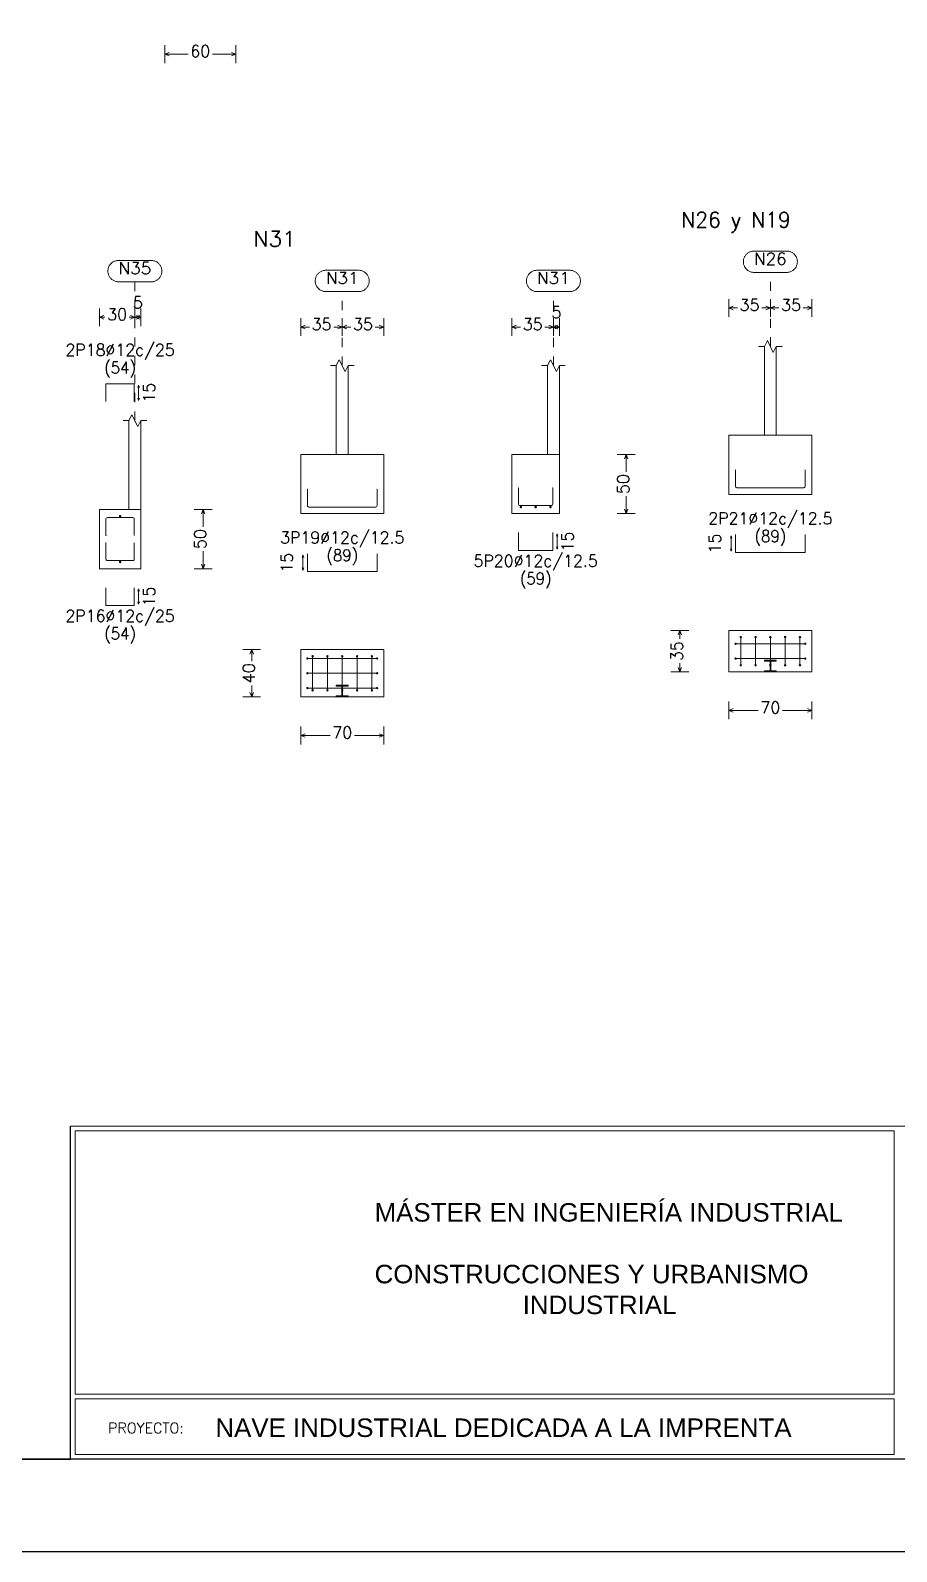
# Model space of a CAD drawing. Header units: inches. Extents: x 72863 to 72995, y 49095 to 49225.
# Drawn here: x 72975.21 to 72984.57, y 49160.38 to 49176.82 of the extents above; entities that cross this region are included whole.
import ezdxf
from ezdxf.enums import TextEntityAlignment as Align

# ---------------------------------------------------------------- set-up
doc = ezdxf.new("R2010")
doc.units = ezdxf.units.IN
doc.linetypes.add('CYPE_PUNTO', pattern=[0.075, 0, -0.075])
doc.layers.get('0').update_dxf_attribs({"lineweight": 15})
for name, color, linetype, lineweight in [('CIM_COTAS', 2, 'Continuous', 9), ('CIM_DIB_ARMADOS', 4, 'Continuous', 9), ('CIM_GEOMETRIA', 2, 'Continuous', 9), ('CIM_REFEREN', 2, 'Continuous', 9), ('CIM_TXT_ARMADOS', 3, 'Continuous', 9)]:
    doc.layers.add(name, color=color, linetype=linetype, lineweight=lineweight)
doc.layers.add('VG', color=7, linetype='Continuous')
doc.styles.add('CYPETXT', font='romans__.ttf', dxfattribs={"height": 0.2})
doc.styles.get("Standard").update_dxf_attribs({"font": 'arial.ttf'})

# ---------------------------------------------------------------- blocks, each defined once
blk = doc.blocks.new('PLANTILLA')
for p, q in [((72903.71, 49199.611), (72885.71, 49199.611)), ((72885.71, 49199.611), (72885.71, 49196.011)), ((72885.76, 49196.711), (72885.76, 49199.561)), ((72885.76, 49199.561), (72894.61, 49199.561)), ((72894.61, 49199.561), (72894.61, 49198.911)), ((72894.61, 49198.911), (72894.61, 49198.261)), ((72894.61, 49198.261), (72894.61, 49197.611)), ((72894.61, 49197.611), (72894.61, 49196.711)), ((72885.76, 49196.711), (72894.61, 49196.711)), ((72885.76, 49196.061), (72885.76, 49196.661)), ((72894.61, 49196.661), (72885.76, 49196.661)), ((72894.61, 49196.661), (72894.61, 49196.061)), ((72885.71, 49196.011), (72903.71, 49196.011)), ((72894.61, 49196.061), (72885.76, 49196.061))]:
    blk.add_line(p, q)
at = {"layer": 'VG'}
for p, q in [((72903.71, 49196.011), (72864.71, 49196.011)), ((72862.71, 49195.011), (72904.71, 49195.011))]:
    blk.add_line(p, q, dxfattribs=at)
blk.add_lwpolyline([(72903.71, 49199.561), (72903.71, 49223.711), (72864.71, 49223.711), (72864.71, 49196.011), (72885.71, 49196.011), (72885.71, 49199.611)], dxfattribs=at)
at = {"char_height": 0.2, "attachment_point": 1}
for s, width, insert in [('MÁSTER EN INGENIERÍA INDUSTRIAL\\P\\PCONSTRUCCIONES Y URBANISMO\\P^I^IINDUSTRIAL', 5.52485, (72888.996, 49198.778)), ('NAVE INDUSTRIAL DEDICADA A LA IMPRENTA', 6.85352, (72887.276, 49196.45))]:
    blk.add_mtext_dynamic_manual_height_columns(s, width=width, gutter_width=1, heights=[0], dxfattribs=dict(at, insert=insert))
at = {"insert": (72886.117, 49196.403), "char_height": 0.11204, "attachment_point": 1}
blk.add_mtext('{\\Fsimplex8|c0;PROYECTO:}', dxfattribs=at)

msp = doc.modelspace()

# ---------------------------------------------------------------- hatches: boundary and pattern name
at = {"layer": 'CIM_DIB_ARMADOS'}
h = msp.add_hatch(color=256, dxfattribs=at)
edge = h.paths.add_edge_path()
edge.add_arc((72982.8325, 49172.0694), 0.00102, 0, 360)
h = msp.add_hatch(color=256, dxfattribs=at)
edge = h.paths.add_edge_path()
edge.add_arc((72983.5852, 49172.0694), 0.00102, 0, 360)
h = msp.add_hatch(color=256, dxfattribs=at)
edge = h.paths.add_edge_path()
edge.add_arc((72978.2071, 49171.8622), 0.00102, 0, 360)
h = msp.add_hatch(color=256, dxfattribs=at)
edge = h.paths.add_edge_path()
edge.add_arc((72978.9598, 49171.8622), 0.00102, 0, 360)
h = msp.add_hatch(color=256, dxfattribs=at)
edge = h.paths.add_edge_path()
edge.add_arc((72980.4887, 49171.8776), 0.00102, 0, 360)
h = msp.add_hatch(color=256, dxfattribs=at)
edge = h.paths.add_edge_path()
edge.add_arc((72980.8574, 49171.8776), 0.00102, 0, 360)
h = msp.add_hatch(color=256, dxfattribs=at)
edge = h.paths.add_edge_path()
edge.add_arc((72976.0309, 49171.3647), 0.00102, 0, 360)
h = msp.add_hatch(color=256, dxfattribs=at)
edge = h.paths.add_edge_path()
edge.add_arc((72976.3355, 49171.3647), 0.00102, 0, 360)
h = msp.add_hatch(color=256, dxfattribs=at)
edge = h.paths.add_edge_path()
edge.add_arc((72976.0309, 49171.2827), 0.00102, 0, 360)
h = msp.add_hatch(color=256, dxfattribs=at)
edge = h.paths.add_edge_path()
edge.add_arc((72976.3355, 49171.2827), 0.00102, 0, 360)
h = msp.add_hatch(color=256, dxfattribs=at)
edge = h.paths.add_edge_path()
edge.add_arc((72982.8325, 49170.1923), 0.00102, 0, 360)
h = msp.add_hatch(color=256, dxfattribs=at)
edge = h.paths.add_edge_path()
edge.add_arc((72982.8888, 49170.2646), 0.00102, 0, 360)
h = msp.add_hatch(color=256, dxfattribs=at)
edge = h.paths.add_edge_path()
edge.add_arc((72983.0488, 49170.2646), 0.00102, 0, 360)
h = msp.add_hatch(color=256, dxfattribs=at)
edge = h.paths.add_edge_path()
edge.add_arc((72983.2088, 49170.2646), 0.00102, 0, 360)
h = msp.add_hatch(color=256, dxfattribs=at)
edge = h.paths.add_edge_path()
edge.add_arc((72983.3688, 49170.2646), 0.00102, 0, 360)
h = msp.add_hatch(color=256, dxfattribs=at)
edge = h.paths.add_edge_path()
edge.add_arc((72983.5288, 49170.2646), 0.00102, 0, 360)
h = msp.add_hatch(color=256, dxfattribs=at)
edge = h.paths.add_edge_path()
edge.add_arc((72983.5852, 49170.1923), 0.00102, 0, 360)
h = msp.add_hatch(color=256, dxfattribs=at)
edge = h.paths.add_edge_path()
edge.add_arc((72978.2071, 49170.0331), 0.00102, 0, 360)
h = msp.add_hatch(color=256, dxfattribs=at)
edge = h.paths.add_edge_path()
edge.add_arc((72978.2635, 49170.0574), 0.00102, 0, 360)
h = msp.add_hatch(color=256, dxfattribs=at)
edge = h.paths.add_edge_path()
edge.add_arc((72978.4235, 49170.0574), 0.00102, 0, 360)
h = msp.add_hatch(color=256, dxfattribs=at)
edge = h.paths.add_edge_path()
edge.add_arc((72978.5835, 49170.0574), 0.00102, 0, 360)
h = msp.add_hatch(color=256, dxfattribs=at)
edge = h.paths.add_edge_path()
edge.add_arc((72978.7435, 49170.0574), 0.00102, 0, 360)
h = msp.add_hatch(color=256, dxfattribs=at)
edge = h.paths.add_edge_path()
edge.add_arc((72978.9035, 49170.0574), 0.00102, 0, 360)
h = msp.add_hatch(color=256, dxfattribs=at)
edge = h.paths.add_edge_path()
edge.add_arc((72978.9598, 49170.0331), 0.00102, 0, 360)
h = msp.add_hatch(color=256, dxfattribs=at)
edge = h.paths.add_edge_path()
edge.add_arc((72982.8325, 49170.0323), 0.00102, 0, 360)
h = msp.add_hatch(color=256, dxfattribs=at)
edge = h.paths.add_edge_path()
edge.add_arc((72983.5852, 49170.0323), 0.00102, 0, 360)
h = msp.add_hatch(color=256, dxfattribs=at)
edge = h.paths.add_edge_path()
edge.add_arc((72978.2071, 49169.8731), 0.00102, 0, 360)
h = msp.add_hatch(color=256, dxfattribs=at)
edge = h.paths.add_edge_path()
edge.add_arc((72978.9598, 49169.8731), 0.00102, 0, 360)
h = msp.add_hatch(color=256, dxfattribs=at)
edge = h.paths.add_edge_path()
edge.add_arc((72982.8888, 49169.96), 0.00102, 0, 360)
h = msp.add_hatch(color=256, dxfattribs=at)
edge = h.paths.add_edge_path()
edge.add_arc((72983.0488, 49169.96), 0.00102, 0, 360)
h = msp.add_hatch(color=256, dxfattribs=at)
edge = h.paths.add_edge_path()
edge.add_arc((72983.2088, 49169.96), 0.00102, 0, 360)
h = msp.add_hatch(color=256, dxfattribs=at)
edge = h.paths.add_edge_path()
edge.add_arc((72983.3688, 49169.96), 0.00102, 0, 360)
h = msp.add_hatch(color=256, dxfattribs=at)
edge = h.paths.add_edge_path()
edge.add_arc((72983.5288, 49169.96), 0.00102, 0, 360)
h = msp.add_hatch(color=256, dxfattribs=at)
edge = h.paths.add_edge_path()
edge.add_arc((72978.2071, 49169.7131), 0.00102, 0, 360)
h = msp.add_hatch(color=256, dxfattribs=at)
edge = h.paths.add_edge_path()
edge.add_arc((72978.9598, 49169.7131), 0.00102, 0, 360)
h = msp.add_hatch(color=256, dxfattribs=at)
edge = h.paths.add_edge_path()
edge.add_arc((72978.2635, 49169.6888), 0.00102, 0, 360)
h = msp.add_hatch(color=256, dxfattribs=at)
edge = h.paths.add_edge_path()
edge.add_arc((72978.4235, 49169.6888), 0.00102, 0, 360)
h = msp.add_hatch(color=256, dxfattribs=at)
edge = h.paths.add_edge_path()
edge.add_arc((72978.5835, 49169.6888), 0.00102, 0, 360)
h = msp.add_hatch(color=256, dxfattribs=at)
edge = h.paths.add_edge_path()
edge.add_arc((72978.7435, 49169.6888), 0.00102, 0, 360)
h = msp.add_hatch(color=256, dxfattribs=at)
edge = h.paths.add_edge_path()
edge.add_arc((72978.9035, 49169.6888), 0.00102, 0, 360)

# ---------------------------------------------------------------- linework, layer by layer
at = {"layer": 'CIM_COTAS'}
for p, q in [((72976.6658, 49176.4698), (72976.6658, 49176.6618)), ((72977.4338, 49176.4698), (72977.4338, 49176.6618)), ((72976.6658, 49176.5658), (72976.7138, 49176.585)), ((72976.6658, 49176.5658), (72976.7138, 49176.5466)), ((72976.6658, 49176.5658), (72976.9182, 49176.5658)), ((72977.1813, 49176.5658), (72977.4338, 49176.5658)), ((72977.4338, 49176.5658), (72977.3858, 49176.585)), ((72977.4338, 49176.5658), (72977.3858, 49176.5466)), ((72975.9592, 49173.6251), (72975.9592, 49173.8171)), ((72976.3432, 49173.6251), (72976.3432, 49173.8171)), ((72976.3432, 49173.6251), (72976.3432, 49173.8171)), ((72976.4072, 49173.6251), (72976.4072, 49173.8171)), ((72982.7608, 49173.7264), (72982.7608, 49173.9184)), ((72982.7608, 49173.8224), (72982.8088, 49173.8416)), ((72982.7608, 49173.8224), (72982.8088, 49173.8032)), ((72982.7608, 49173.8224), (72982.8533, 49173.8224)), ((72983.1164, 49173.8224), (72983.2088, 49173.8224)), ((72983.2088, 49173.8224), (72983.1608, 49173.8416)), ((72983.2088, 49173.8224), (72983.1608, 49173.8032)), ((72983.2088, 49173.7264), (72983.2088, 49173.9184)), ((72983.2088, 49173.7264), (72983.2088, 49173.9184)), ((72983.2088, 49173.8224), (72983.2568, 49173.8416)), ((72983.2088, 49173.8224), (72983.2568, 49173.8032)), ((72983.2088, 49173.8224), (72983.3013, 49173.8224)), ((72983.5644, 49173.8224), (72983.6568, 49173.8224)), ((72983.6568, 49173.8224), (72983.6088, 49173.8416)), ((72983.6568, 49173.8224), (72983.6088, 49173.8032)), ((72983.6568, 49173.7264), (72983.6568, 49173.9184)), ((72975.9592, 49173.7211), (72976.0072, 49173.7403)), ((72975.9592, 49173.7211), (72976.0072, 49173.7019)), ((72975.9592, 49173.7211), (72976.0197, 49173.7211)), ((72976.2827, 49173.7211), (72976.3432, 49173.7211)), ((72976.3432, 49173.7211), (72976.2952, 49173.7403)), ((72976.3432, 49173.7211), (72976.2952, 49173.7019)), ((72976.3432, 49173.7211), (72976.3912, 49173.7403)), ((72976.3432, 49173.7211), (72976.3912, 49173.7019)), ((72976.3432, 49173.7211), (72976.4072, 49173.7211)), ((72976.4072, 49173.7211), (72976.3592, 49173.7403)), ((72976.4072, 49173.7211), (72976.3592, 49173.7019)), ((72978.1355, 49173.5192), (72978.1355, 49173.7112)), ((72978.5835, 49173.5192), (72978.5835, 49173.7112)), ((72978.5835, 49173.5192), (72978.5835, 49173.7112)), ((72979.0315, 49173.5192), (72979.0315, 49173.7112)), ((72980.4171, 49173.5192), (72980.4171, 49173.7112)), ((72980.8651, 49173.5192), (72980.8651, 49173.7112)), ((72980.8651, 49173.5192), (72980.8651, 49173.7112)), ((72980.9291, 49173.5192), (72980.9291, 49173.7112)), ((72978.1355, 49173.6152), (72978.1835, 49173.6344)), ((72978.1355, 49173.6152), (72978.1835, 49173.596)), ((72978.1355, 49173.6152), (72978.2279, 49173.6152)), ((72978.491, 49173.6152), (72978.5835, 49173.6152)), ((72978.5835, 49173.6152), (72978.5355, 49173.6344)), ((72978.5835, 49173.6152), (72978.5355, 49173.596)), ((72978.5835, 49173.6152), (72978.6315, 49173.6344)), ((72978.5835, 49173.6152), (72978.6315, 49173.596)), ((72978.5835, 49173.6152), (72978.6759, 49173.6152)), ((72978.939, 49173.6152), (72979.0315, 49173.6152)), ((72979.0315, 49173.6152), (72978.9835, 49173.6344)), ((72979.0315, 49173.6152), (72978.9835, 49173.596)), ((72980.4171, 49173.6152), (72980.4651, 49173.6344)), ((72980.4171, 49173.6152), (72980.4651, 49173.596)), ((72980.4171, 49173.6152), (72980.5095, 49173.6152)), ((72980.7726, 49173.6152), (72980.8651, 49173.6152)), ((72980.8651, 49173.6152), (72980.8171, 49173.6344)), ((72980.8651, 49173.6152), (72980.8171, 49173.596)), ((72980.8651, 49173.6152), (72980.9131, 49173.6344)), ((72980.8651, 49173.6152), (72980.9131, 49173.596)), ((72980.8651, 49173.6152), (72980.9291, 49173.6152)), ((72980.9291, 49173.6152), (72980.8811, 49173.6344)), ((72980.9291, 49173.6152), (72980.8811, 49173.596)), ((72981.5553, 49172.2385), (72981.7473, 49172.2385)), ((72981.6513, 49172.2385), (72981.6321, 49172.1905)), ((72981.6513, 49172.2385), (72981.6705, 49172.1905)), ((72981.6513, 49172.05), (72981.6513, 49172.2385)), ((72981.6513, 49171.5985), (72981.6513, 49171.787)), ((72976.9848, 49171.6437), (72977.1768, 49171.6437)), ((72977.0808, 49171.6437), (72977.0616, 49171.5957)), ((72977.0808, 49171.6437), (72977.1, 49171.5957)), ((72977.0808, 49171.4552), (72977.0808, 49171.6437)), ((72981.5553, 49171.5985), (72981.7473, 49171.5985)), ((72981.6513, 49171.5985), (72981.6321, 49171.6465)), ((72981.6513, 49171.5985), (72981.6705, 49171.6465)), ((72977.0808, 49171.0037), (72977.0808, 49171.1922)), ((72977.0808, 49171.0037), (72977.0616, 49171.0517)), ((72977.0808, 49171.0037), (72977.1, 49171.0517)), ((72976.9848, 49171.0037), (72977.1768, 49171.0037)), ((72982.1346, 49170.3363), (72982.3266, 49170.3363)), ((72982.2306, 49170.3363), (72982.2114, 49170.2883)), ((72982.2306, 49170.3363), (72982.2498, 49170.2883)), ((72982.2306, 49170.2438), (72982.2306, 49170.3363)), ((72977.5092, 49170.1291), (72977.7012, 49170.1291)), ((72977.6052, 49170.1291), (72977.586, 49170.0811)), ((72977.6052, 49170.1291), (72977.6244, 49170.0811)), ((72977.6052, 49170.0046), (72977.6052, 49170.1291)), ((72982.1346, 49169.8883), (72982.3266, 49169.8883)), ((72982.2306, 49169.8883), (72982.2114, 49169.9363)), ((72982.2306, 49169.8883), (72982.2306, 49169.9808)), ((72982.2306, 49169.8883), (72982.2498, 49169.9363)), ((72977.6052, 49169.6171), (72977.6052, 49169.7416)), ((72977.5092, 49169.6171), (72977.7012, 49169.6171)), ((72977.6052, 49169.6171), (72977.586, 49169.6651)), ((72977.6052, 49169.6171), (72977.6244, 49169.6651)), ((72982.7608, 49169.3757), (72982.7608, 49169.5677)), ((72983.6568, 49169.3757), (72983.6568, 49169.5677)), ((72982.7608, 49169.4717), (72982.8088, 49169.4909)), ((72982.7608, 49169.4717), (72982.8088, 49169.4525)), ((72982.7608, 49169.4717), (72983.0773, 49169.4717)), ((72983.3404, 49169.4717), (72983.6568, 49169.4717)), ((72983.6568, 49169.4717), (72983.6088, 49169.4909)), ((72983.6568, 49169.4717), (72983.6088, 49169.4525)), ((72978.1355, 49169.1044), (72978.1355, 49169.2964)), ((72978.1355, 49169.2004), (72978.1835, 49169.2196)), ((72979.0315, 49169.2004), (72978.9835, 49169.2196)), ((72979.0315, 49169.1044), (72979.0315, 49169.2964)), ((72978.1355, 49169.2004), (72978.1835, 49169.1812)), ((72978.1355, 49169.2004), (72978.4519, 49169.2004)), ((72978.715, 49169.2004), (72979.0315, 49169.2004)), ((72979.0315, 49169.2004), (72978.9835, 49169.1812))]:
    msp.add_line(p, q, dxfattribs=at)
at = {"layer": 'CIM_COTAS', "linetype": 'CYPE_PUNTO'}
for p, q in [((72983.2088, 49173.4058), (72983.2088, 49174.2064)), ((72976.3432, 49172.6037), (72976.3432, 49174.1051)), ((72978.5835, 49173.1985), (72978.5835, 49173.9992)), ((72980.8651, 49173.1985), (72980.8651, 49173.9992))]:
    msp.add_line(p, q, dxfattribs=at)
at = {"layer": 'CIM_COTAS'}
for points in [[(72976.5199, 49174.3355), (72976.5276, 49174.3353), (72976.5352, 49174.3345), (72976.5428, 49174.3332), (72976.5503, 49174.3314), (72976.5576, 49174.3292), (72976.5648, 49174.3264), (72976.5718, 49174.3232), (72976.5786, 49174.3195), (72976.5851, 49174.3153), (72976.5913, 49174.3108), (72976.5971, 49174.3058), (72976.6027, 49174.3004), (72976.6078, 49174.2947), (72976.6126, 49174.2887), (72976.617, 49174.2823), (72976.6209, 49174.2757), (72976.6244, 49174.2688), (72976.6274, 49174.2617), (72976.6299, 49174.2545), (72976.6319, 49174.247), (72976.6335, 49174.2395), (72976.6345, 49174.2319), (72976.635, 49174.2242), (72976.635, 49174.2165), (72976.6345, 49174.2088), (72976.6335, 49174.2012), (72976.6319, 49174.1936), (72976.6299, 49174.1862), (72976.6274, 49174.1789), (72976.6244, 49174.1719), (72976.6209, 49174.165), (72976.617, 49174.1584), (72976.6126, 49174.152), (72976.6078, 49174.146), (72976.6027, 49174.1403), (72976.5971, 49174.1349), (72976.5913, 49174.1299), (72976.5851, 49174.1254), (72976.5786, 49174.1212), (72976.5718, 49174.1175), (72976.5648, 49174.1143), (72976.5576, 49174.1115), (72976.5503, 49174.1092), (72976.5428, 49174.1075), (72976.5352, 49174.1062), (72976.5276, 49174.1054), (72976.5199, 49174.1051), (72976.1666, 49174.1051), (72976.1589, 49174.1054), (72976.1512, 49174.1062), (72976.1436, 49174.1075), (72976.1361, 49174.1092), (72976.1288, 49174.1115), (72976.1216, 49174.1143), (72976.1146, 49174.1175), (72976.1079, 49174.1212), (72976.1014, 49174.1254), (72976.0952, 49174.1299), (72976.0893, 49174.1349), (72976.0838, 49174.1403), (72976.0786, 49174.146), (72976.0738, 49174.152), (72976.0695, 49174.1584), (72976.0656, 49174.165), (72976.0621, 49174.1719), (72976.0591, 49174.1789), (72976.0565, 49174.1862), (72976.0545, 49174.1936), (72976.053, 49174.2012), (72976.052, 49174.2088), (72976.0514, 49174.2165), (72976.0514, 49174.2242), (72976.052, 49174.2319), (72976.053, 49174.2395), (72976.0545, 49174.247), (72976.0565, 49174.2545), (72976.0591, 49174.2617), (72976.0621, 49174.2688), (72976.0656, 49174.2757), (72976.0695, 49174.2823), (72976.0738, 49174.2887), (72976.0786, 49174.2947), (72976.0838, 49174.3004), (72976.0893, 49174.3058), (72976.0952, 49174.3108), (72976.1014, 49174.3153), (72976.1079, 49174.3195), (72976.1146, 49174.3232), (72976.1216, 49174.3264), (72976.1288, 49174.3292), (72976.1361, 49174.3314), (72976.1436, 49174.3332), (72976.1512, 49174.3345), (72976.1589, 49174.3353), (72976.1666, 49174.3355), (72976.5199, 49174.3355)], [(72983.3855, 49174.4368), (72983.3932, 49174.4365), (72983.4008, 49174.4358), (72983.4084, 49174.4345), (72983.4159, 49174.4327), (72983.4233, 49174.4304), (72983.4305, 49174.4276), (72983.4374, 49174.4244), (72983.4442, 49174.4207), (72983.4507, 49174.4166), (72983.4569, 49174.412), (72983.4628, 49174.407), (72983.4683, 49174.4017), (72983.4735, 49174.396), (72983.4782, 49174.3899), (72983.4826, 49174.3836), (72983.4865, 49174.377), (72983.49, 49174.3701), (72983.493, 49174.363), (72983.4955, 49174.3557), (72983.4975, 49174.3483), (72983.4991, 49174.3408), (72983.5001, 49174.3331), (72983.5006, 49174.3254), (72983.5006, 49174.3177), (72983.5001, 49174.3101), (72983.4991, 49174.3024), (72983.4975, 49174.2949), (72983.4955, 49174.2875), (72983.493, 49174.2802), (72983.49, 49174.2731), (72983.4865, 49174.2662), (72983.4826, 49174.2596), (72983.4782, 49174.2533), (72983.4735, 49174.2472), (72983.4683, 49174.2415), (72983.4628, 49174.2362), (72983.4569, 49174.2312), (72983.4507, 49174.2266), (72983.4442, 49174.2225), (72983.4374, 49174.2188), (72983.4305, 49174.2155), (72983.4233, 49174.2128), (72983.4159, 49174.2105), (72983.4084, 49174.2087), (72983.4008, 49174.2074), (72983.3932, 49174.2066), (72983.3855, 49174.2064), (72983.0322, 49174.2064), (72983.0245, 49174.2066), (72983.0168, 49174.2074), (72983.0093, 49174.2087), (72983.0018, 49174.2105), (72982.9944, 49174.2128), (72982.9872, 49174.2155), (72982.9802, 49174.2188), (72982.9735, 49174.2225), (72982.967, 49174.2266), (72982.9608, 49174.2312), (72982.9549, 49174.2362), (72982.9494, 49174.2415), (72982.9442, 49174.2472), (72982.9395, 49174.2533), (72982.9351, 49174.2596), (72982.9312, 49174.2662), (72982.9277, 49174.2731), (72982.9247, 49174.2802), (72982.9222, 49174.2875), (72982.9201, 49174.2949), (72982.9186, 49174.3024), (72982.9176, 49174.3101), (72982.9171, 49174.3177), (72982.9171, 49174.3254), (72982.9176, 49174.3331), (72982.9186, 49174.3408), (72982.9201, 49174.3483), (72982.9222, 49174.3557), (72982.9247, 49174.363), (72982.9277, 49174.3701), (72982.9312, 49174.377), (72982.9351, 49174.3836), (72982.9395, 49174.3899), (72982.9442, 49174.396), (72982.9494, 49174.4017), (72982.9549, 49174.407), (72982.9608, 49174.412), (72982.967, 49174.4166), (72982.9735, 49174.4207), (72982.9802, 49174.4244), (72982.9872, 49174.4276), (72982.9944, 49174.4304), (72983.0018, 49174.4327), (72983.0093, 49174.4345), (72983.0168, 49174.4358), (72983.0245, 49174.4365), (72983.0322, 49174.4368), (72983.3855, 49174.4368)], [(72978.7601, 49174.2296), (72978.7678, 49174.2293), (72978.7755, 49174.2285), (72978.783, 49174.2273), (72978.7905, 49174.2255), (72978.7979, 49174.2232), (72978.8051, 49174.2204), (72978.8121, 49174.2172), (72978.8188, 49174.2135), (72978.8253, 49174.2093), (72978.8315, 49174.2048), (72978.8374, 49174.1998), (72978.8429, 49174.1944), (72978.8481, 49174.1887), (72978.8528, 49174.1827), (72978.8572, 49174.1763), (72978.8611, 49174.1697), (72978.8646, 49174.1629), (72978.8676, 49174.1558), (72978.8701, 49174.1485), (72978.8722, 49174.1411), (72978.8737, 49174.1335), (72978.8747, 49174.1259), (72978.8752, 49174.1182), (72978.8752, 49174.1105), (72978.8747, 49174.1028), (72978.8737, 49174.0952), (72978.8722, 49174.0877), (72978.8701, 49174.0802), (72978.8676, 49174.073), (72978.8646, 49174.0659), (72978.8611, 49174.059), (72978.8572, 49174.0524), (72978.8528, 49174.046), (72978.8481, 49174.04), (72978.8429, 49174.0343), (72978.8374, 49174.0289), (72978.8315, 49174.0239), (72978.8253, 49174.0194), (72978.8188, 49174.0152), (72978.8121, 49174.0115), (72978.8051, 49174.0083), (72978.7979, 49174.0055), (72978.7905, 49174.0033), (72978.783, 49174.0015), (72978.7755, 49174.0002), (72978.7678, 49173.9994), (72978.7601, 49173.9992), (72978.4068, 49173.9992), (72978.3991, 49173.9994), (72978.3915, 49174.0002), (72978.3839, 49174.0015), (72978.3764, 49174.0033), (72978.369, 49174.0055), (72978.3618, 49174.0083), (72978.3549, 49174.0115), (72978.3481, 49174.0152), (72978.3416, 49174.0194), (72978.3354, 49174.0239), (72978.3295, 49174.0289), (72978.324, 49174.0343), (72978.3188, 49174.04), (72978.3141, 49174.046), (72978.3097, 49174.0524), (72978.3058, 49174.059), (72978.3023, 49174.0659), (72978.2993, 49174.073), (72978.2968, 49174.0802), (72978.2948, 49174.0877), (72978.2932, 49174.0952), (72978.2922, 49174.1028), (72978.2917, 49174.1105), (72978.2917, 49174.1182), (72978.2922, 49174.1259), (72978.2932, 49174.1335), (72978.2948, 49174.1411), (72978.2968, 49174.1485), (72978.2993, 49174.1558), (72978.3023, 49174.1629), (72978.3058, 49174.1697), (72978.3097, 49174.1763), (72978.3141, 49174.1827), (72978.3188, 49174.1887), (72978.324, 49174.1944), (72978.3295, 49174.1998), (72978.3354, 49174.2048), (72978.3416, 49174.2093), (72978.3481, 49174.2135), (72978.3549, 49174.2172), (72978.3618, 49174.2204), (72978.369, 49174.2232), (72978.3764, 49174.2255), (72978.3839, 49174.2273), (72978.3915, 49174.2285), (72978.3991, 49174.2293), (72978.4068, 49174.2296), (72978.7601, 49174.2296)], [(72981.0417, 49174.2296), (72981.0494, 49174.2293), (72981.0571, 49174.2285), (72981.0646, 49174.2273), (72981.0721, 49174.2255), (72981.0795, 49174.2232), (72981.0867, 49174.2204), (72981.0937, 49174.2172), (72981.1004, 49174.2135), (72981.1069, 49174.2093), (72981.1131, 49174.2048), (72981.119, 49174.1998), (72981.1245, 49174.1944), (72981.1297, 49174.1887), (72981.1344, 49174.1827), (72981.1388, 49174.1763), (72981.1427, 49174.1697), (72981.1462, 49174.1629), (72981.1492, 49174.1558), (72981.1517, 49174.1485), (72981.1538, 49174.1411), (72981.1553, 49174.1335), (72981.1563, 49174.1259), (72981.1568, 49174.1182), (72981.1568, 49174.1105), (72981.1563, 49174.1028), (72981.1553, 49174.0952), (72981.1538, 49174.0877), (72981.1517, 49174.0802), (72981.1492, 49174.073), (72981.1462, 49174.0659), (72981.1427, 49174.059), (72981.1388, 49174.0524), (72981.1344, 49174.046), (72981.1297, 49174.04), (72981.1245, 49174.0343), (72981.119, 49174.0289), (72981.1131, 49174.0239), (72981.1069, 49174.0194), (72981.1004, 49174.0152), (72981.0937, 49174.0115), (72981.0867, 49174.0083), (72981.0795, 49174.0055), (72981.0721, 49174.0033), (72981.0646, 49174.0015), (72981.0571, 49174.0002), (72981.0494, 49173.9994), (72981.0417, 49173.9992), (72980.6884, 49173.9992), (72980.6807, 49173.9994), (72980.6731, 49174.0002), (72980.6655, 49174.0015), (72980.658, 49174.0033), (72980.6506, 49174.0055), (72980.6434, 49174.0083), (72980.6365, 49174.0115), (72980.6297, 49174.0152), (72980.6232, 49174.0194), (72980.617, 49174.0239), (72980.6111, 49174.0289), (72980.6056, 49174.0343), (72980.6004, 49174.04), (72980.5957, 49174.046), (72980.5913, 49174.0524), (72980.5874, 49174.059), (72980.5839, 49174.0659), (72980.5809, 49174.073), (72980.5784, 49174.0802), (72980.5764, 49174.0877), (72980.5748, 49174.0952), (72980.5738, 49174.1028), (72980.5733, 49174.1105), (72980.5733, 49174.1182), (72980.5738, 49174.1259), (72980.5748, 49174.1335), (72980.5764, 49174.1411), (72980.5784, 49174.1485), (72980.5809, 49174.1558), (72980.5839, 49174.1629), (72980.5874, 49174.1697), (72980.5913, 49174.1763), (72980.5957, 49174.1827), (72980.6004, 49174.1887), (72980.6056, 49174.1944), (72980.6111, 49174.1998), (72980.617, 49174.2048), (72980.6232, 49174.2093), (72980.6297, 49174.2135), (72980.6365, 49174.2172), (72980.6434, 49174.2204), (72980.6506, 49174.2232), (72980.658, 49174.2255), (72980.6655, 49174.2273), (72980.6731, 49174.2285), (72980.6807, 49174.2293), (72980.6884, 49174.2296), (72981.0417, 49174.2296)]]:
    msp.add_lwpolyline(points, close=True, dxfattribs=at)
at = {"layer": 'CIM_DIB_ARMADOS'}
for p, q in [((72980.5131, 49171.6587), (72980.5131, 49171.6817)), ((72980.6731, 49171.6587), (72980.6731, 49171.6817)), ((72980.8331, 49171.6587), (72980.8331, 49171.6817)), ((72976.1717, 49171.572), (72976.1947, 49171.572)), ((72976.1832, 49171.5605), (72976.1832, 49171.5835)), ((72980.5015, 49171.6702), (72980.5246, 49171.6702)), ((72980.6615, 49171.6702), (72980.6846, 49171.6702)), ((72980.8215, 49171.6702), (72980.8446, 49171.6702)), ((72976.1717, 49171.0754), (72976.1947, 49171.0754)), ((72976.1832, 49171.0639), (72976.1832, 49171.0869))]:
    msp.add_line(p, q, dxfattribs=at)
for points in [[(72976.3355, 49172.8091), (72976.3355, 49173.0011), (72976.0309, 49173.0011), (72976.0309, 49172.8091)], [(72982.8325, 49172.0694), (72982.8325, 49171.8928), (72982.8346, 49171.8851), (72982.8402, 49171.8795), (72982.8479, 49171.8774), (72983.5698, 49171.8774), (72983.5775, 49171.8795), (72983.5831, 49171.8851), (72983.5852, 49171.8928), (72983.5852, 49172.0694)], [(72978.2071, 49171.8622), (72978.2071, 49171.6856), (72978.2092, 49171.6779), (72978.2148, 49171.6723), (72978.2225, 49171.6702), (72978.9444, 49171.6702), (72978.9521, 49171.6723), (72978.9577, 49171.6779), (72978.9598, 49171.6856), (72978.9598, 49171.8622)], [(72980.8574, 49171.8776), (72980.8574, 49171.7009), (72980.8553, 49171.6932), (72980.8497, 49171.6876), (72980.842, 49171.6856), (72980.5041, 49171.6856), (72980.4964, 49171.6876), (72980.4908, 49171.6932), (72980.4887, 49171.7009), (72980.4887, 49171.8776)], [(72976.3355, 49171.3647), (72976.3355, 49171.5413), (72976.3335, 49171.549), (72976.3279, 49171.5546), (72976.3202, 49171.5567), (72976.0463, 49171.5567), (72976.0386, 49171.5546), (72976.033, 49171.549), (72976.0309, 49171.5413), (72976.0309, 49171.3647)], [(72980.8574, 49171.3931), (72980.8574, 49171.2011), (72980.4887, 49171.2011), (72980.4887, 49171.3931)], [(72982.8325, 49171.3718), (72982.8325, 49171.1798), (72983.5852, 49171.1798), (72983.5852, 49171.3718)], [(72976.3355, 49171.2827), (72976.3355, 49171.1061), (72976.3335, 49171.0984), (72976.3279, 49171.0928), (72976.3202, 49171.0907), (72976.0463, 49171.0907), (72976.0386, 49171.0928), (72976.033, 49171.0984), (72976.0309, 49171.1061), (72976.0309, 49171.2827)], [(72978.2071, 49171.1646), (72978.2071, 49170.9726), (72978.9598, 49170.9726), (72978.9598, 49171.1646)], [(72976.3355, 49170.7983), (72976.3355, 49170.6063), (72976.0309, 49170.6063), (72976.0309, 49170.7983)], [(72982.8888, 49169.96), (72982.8888, 49169.962), (72982.8888, 49169.9677), (72982.8888, 49169.9754), (72982.8888, 49170.2493), (72982.8888, 49170.257), (72982.8888, 49170.2626), (72982.8888, 49170.2646)], [(72983.0488, 49169.96), (72983.0488, 49169.962), (72983.0488, 49169.9677), (72983.0488, 49169.9754), (72983.0488, 49170.2493), (72983.0488, 49170.257), (72983.0488, 49170.2626), (72983.0488, 49170.2646)], [(72983.2088, 49169.96), (72983.2088, 49169.962), (72983.2088, 49169.9677), (72983.2088, 49169.9754), (72983.2088, 49170.2493), (72983.2088, 49170.257), (72983.2088, 49170.2626), (72983.2088, 49170.2646)], [(72983.3688, 49169.96), (72983.3688, 49169.962), (72983.3688, 49169.9677), (72983.3688, 49169.9754), (72983.3688, 49170.2493), (72983.3688, 49170.257), (72983.3688, 49170.2626), (72983.3688, 49170.2646)], [(72983.5288, 49169.96), (72983.5288, 49169.962), (72983.5288, 49169.9677), (72983.5288, 49169.9754), (72983.5288, 49170.2493), (72983.5288, 49170.257), (72983.5288, 49170.2626), (72983.5288, 49170.2646)], [(72978.2071, 49170.0331), (72978.2092, 49170.0331), (72978.2148, 49170.0331), (72978.2225, 49170.0331), (72978.9444, 49170.0331), (72978.9521, 49170.0331), (72978.9577, 49170.0331), (72978.9598, 49170.0331)], [(72978.2635, 49169.6888), (72978.2635, 49169.6908), (72978.2635, 49169.6964), (72978.2635, 49169.7041), (72978.2635, 49170.042), (72978.2635, 49170.0497), (72978.2635, 49170.0553), (72978.2635, 49170.0574)], [(72978.4235, 49169.6888), (72978.4235, 49169.6908), (72978.4235, 49169.6964), (72978.4235, 49169.7041), (72978.4235, 49170.042), (72978.4235, 49170.0497), (72978.4235, 49170.0553), (72978.4235, 49170.0574)], [(72978.5835, 49169.6888), (72978.5835, 49169.6908), (72978.5835, 49169.6964), (72978.5835, 49169.7041), (72978.5835, 49170.042), (72978.5835, 49170.0497), (72978.5835, 49170.0553), (72978.5835, 49170.0574)], [(72978.7435, 49169.6888), (72978.7435, 49169.6908), (72978.7435, 49169.6964), (72978.7435, 49169.7041), (72978.7435, 49170.042), (72978.7435, 49170.0497), (72978.7435, 49170.0553), (72978.7435, 49170.0574)], [(72978.9035, 49169.6888), (72978.9035, 49169.6908), (72978.9035, 49169.6964), (72978.9035, 49169.7041), (72978.9035, 49170.042), (72978.9035, 49170.0497), (72978.9035, 49170.0553), (72978.9035, 49170.0574)], [(72982.8325, 49170.1923), (72982.8346, 49170.1923), (72982.8402, 49170.1923), (72982.8479, 49170.1923), (72983.5698, 49170.1923), (72983.5775, 49170.1923), (72983.5831, 49170.1923), (72983.5852, 49170.1923)], [(72982.8325, 49170.0323), (72982.8346, 49170.0323), (72982.8402, 49170.0323), (72982.8479, 49170.0323), (72983.5698, 49170.0323), (72983.5775, 49170.0323), (72983.5831, 49170.0323), (72983.5852, 49170.0323)], [(72978.2071, 49169.8731), (72978.2092, 49169.8731), (72978.2148, 49169.8731), (72978.2225, 49169.8731), (72978.9444, 49169.8731), (72978.9521, 49169.8731), (72978.9577, 49169.8731), (72978.9598, 49169.8731)], [(72978.2071, 49169.7131), (72978.2092, 49169.7131), (72978.2148, 49169.7131), (72978.2225, 49169.7131), (72978.9444, 49169.7131), (72978.9521, 49169.7131), (72978.9577, 49169.7131), (72978.9598, 49169.7131)]]:
    msp.add_lwpolyline(points, dxfattribs=at)
for centre, radius in [((72982.8325, 49172.0694), 0.00102), ((72983.5852, 49172.0694), 0.00102), ((72978.2071, 49171.8622), 0.00102), ((72978.9598, 49171.8622), 0.00102), ((72980.4887, 49171.8776), 0.00102), ((72980.8574, 49171.8776), 0.00102), ((72980.5131, 49171.6702), 0.00768), ((72980.6731, 49171.6702), 0.00768), ((72980.8331, 49171.6702), 0.00768), ((72976.1832, 49171.572), 0.00768), ((72976.0309, 49171.3647), 0.00102), ((72976.3355, 49171.3647), 0.00102), ((72976.0309, 49171.2827), 0.00102), ((72976.3355, 49171.2827), 0.00102), ((72976.1832, 49171.0754), 0.00768), ((72982.8325, 49170.1923), 0.00768), ((72982.8325, 49170.1923), 0.00102), ((72982.8888, 49170.2646), 0.00768), ((72982.8888, 49170.2646), 0.00102), ((72983.0488, 49170.2646), 0.00768), ((72983.0488, 49170.2646), 0.00102), ((72983.2088, 49170.2646), 0.00768), ((72983.2088, 49170.2646), 0.00102), ((72983.3688, 49170.2646), 0.00768), ((72983.3688, 49170.2646), 0.00102), ((72983.5288, 49170.2646), 0.00768), ((72983.5288, 49170.2646), 0.00102), ((72983.5852, 49170.1923), 0.00768), ((72983.5852, 49170.1923), 0.00102), ((72978.2071, 49170.0331), 0.00768), ((72978.2071, 49170.0331), 0.00102), ((72978.2635, 49170.0574), 0.00768), ((72978.2635, 49170.0574), 0.00102), ((72978.4235, 49170.0574), 0.00768), ((72978.4235, 49170.0574), 0.00102), ((72978.5835, 49170.0574), 0.00768), ((72978.5835, 49170.0574), 0.00102), ((72978.7435, 49170.0574), 0.00768), ((72978.7435, 49170.0574), 0.00102), ((72978.9035, 49170.0574), 0.00768), ((72978.9035, 49170.0574), 0.00102), ((72978.9598, 49170.0331), 0.00768), ((72978.9598, 49170.0331), 0.00102), ((72982.8325, 49170.0323), 0.00768), ((72982.8325, 49170.0323), 0.00102), ((72983.5852, 49170.0323), 0.00768), ((72983.5852, 49170.0323), 0.00102), ((72978.2071, 49169.8731), 0.00768), ((72978.2071, 49169.8731), 0.00102), ((72978.9598, 49169.8731), 0.00768), ((72978.9598, 49169.8731), 0.00102), ((72982.8888, 49169.96), 0.00768), ((72982.8888, 49169.96), 0.00102), ((72983.0488, 49169.96), 0.00768), ((72983.0488, 49169.96), 0.00102), ((72983.2088, 49169.96), 0.00768), ((72983.2088, 49169.96), 0.00102), ((72983.3688, 49169.96), 0.00768), ((72983.3688, 49169.96), 0.00102), ((72983.5288, 49169.96), 0.00768), ((72983.5288, 49169.96), 0.00102), ((72978.2071, 49169.7131), 0.00768), ((72978.2071, 49169.7131), 0.00102), ((72978.9598, 49169.7131), 0.00768), ((72978.9598, 49169.7131), 0.00102), ((72978.2635, 49169.6888), 0.00768), ((72978.2635, 49169.6888), 0.00102), ((72978.4235, 49169.6888), 0.00768), ((72978.4235, 49169.6888), 0.00102), ((72978.5835, 49169.6888), 0.00768), ((72978.5835, 49169.6888), 0.00102), ((72978.7435, 49169.6888), 0.00768), ((72978.7435, 49169.6888), 0.00102), ((72978.9035, 49169.6888), 0.00768), ((72978.9035, 49169.6888), 0.00102)]:
    msp.add_circle(centre, radius, dxfattribs=at)
at = {"layer": 'CIM_GEOMETRIA'}
for p, q in [((72983.1448, 49173.4058), (72983.1448, 49172.4458)), ((72983.2728, 49172.4458), (72983.2728, 49173.4058)), ((72978.5195, 49173.1985), (72978.5195, 49172.2385)), ((72978.6475, 49172.2385), (72978.6475, 49173.1985)), ((72980.9291, 49172.2385), (72980.9291, 49173.1985)), ((72976.4072, 49171.6437), (72976.4072, 49172.6037)), ((72982.7608, 49172.4458), (72983.6568, 49172.4458)), ((72982.7608, 49172.4458), (72982.7608, 49171.8058)), ((72983.2728, 49172.4458), (72983.1448, 49172.4458)), ((72983.1448, 49172.4458), (72983.205, 49172.4458)), ((72983.2728, 49172.4458), (72983.2127, 49172.4458)), ((72983.6568, 49171.8058), (72983.6568, 49172.4458)), ((72978.1355, 49172.2385), (72979.0315, 49172.2385)), ((72978.1355, 49172.2385), (72978.1355, 49171.5985)), ((72978.6475, 49172.2385), (72978.5195, 49172.2385)), ((72978.5195, 49172.2385), (72978.5796, 49172.2385)), ((72978.6475, 49172.2385), (72978.5873, 49172.2385)), ((72979.0315, 49171.5985), (72979.0315, 49172.2385)), ((72980.4171, 49172.2385), (72980.9291, 49172.2385)), ((72980.4171, 49171.5985), (72980.4171, 49172.2385)), ((72980.9291, 49172.2385), (72980.8011, 49172.2385)), ((72980.9291, 49171.5985), (72980.9291, 49172.2385)), ((72983.6568, 49171.8058), (72982.7608, 49171.8058)), ((72975.9592, 49171.6437), (72976.4072, 49171.6437)), ((72975.9592, 49171.0037), (72975.9592, 49171.6437)), ((72976.4072, 49171.6437), (72976.2792, 49171.6437)), ((72976.4072, 49171.0037), (72976.4072, 49171.6437)), ((72979.0315, 49171.5985), (72978.1355, 49171.5985)), ((72980.9291, 49171.5985), (72980.4171, 49171.5985)), ((72976.4072, 49171.0037), (72975.9592, 49171.0037))]:
    msp.add_line(p, q, dxfattribs=at)
for points in [[(72983.0808, 49173.4058), (72983.1448, 49173.4058), (72983.1768, 49173.4698), (72983.2408, 49173.3418), (72983.2728, 49173.4058), (72983.3368, 49173.4058)], [(72978.4555, 49173.1985), (72978.5195, 49173.1985), (72978.5515, 49173.2625), (72978.6155, 49173.1345), (72978.6475, 49173.1985), (72978.7115, 49173.1985)], [(72980.7371, 49173.1985), (72980.8011, 49173.1985), (72980.8331, 49173.2625), (72980.8971, 49173.1345), (72980.9291, 49173.1985), (72980.9931, 49173.1985)], [(72980.9291, 49172.2385), (72980.9163, 49172.2385), (72980.8139, 49172.2385), (72980.8011, 49172.2385), (72980.8011, 49173.1985)], [(72976.2152, 49172.6037), (72976.2792, 49172.6037), (72976.3112, 49172.6677), (72976.3752, 49172.5397), (72976.4072, 49172.6037), (72976.4712, 49172.6037)], [(72976.4072, 49171.6437), (72976.3944, 49171.6437), (72976.292, 49171.6437), (72976.2792, 49171.6437), (72976.2792, 49172.6037)]]:
    msp.add_lwpolyline(points, dxfattribs=at)
for points in [[(72982.7608, 49169.8883), (72983.6568, 49169.8883), (72983.6568, 49170.3363), (72982.7608, 49170.3363), (72982.7608, 49169.8883)], [(72978.1355, 49169.6171), (72979.0315, 49169.6171), (72979.0315, 49170.1291), (72978.1355, 49170.1291), (72978.1355, 49169.6171)], [(72983.1448, 49169.8883), (72983.2728, 49169.8883), (72983.2728, 49169.9011), (72983.2127, 49169.9011), (72983.2127, 49170.0035), (72983.2728, 49170.0035), (72983.2728, 49170.0163), (72983.1448, 49170.0163), (72983.1448, 49170.0035), (72983.205, 49170.0035), (72983.205, 49169.9011), (72983.1448, 49169.9011), (72983.1448, 49169.8883)], [(72978.5195, 49169.6171), (72978.6475, 49169.6171), (72978.6475, 49169.6299), (72978.5873, 49169.6299), (72978.5873, 49169.7323), (72978.6475, 49169.7323), (72978.6475, 49169.7451), (72978.5195, 49169.7451), (72978.5195, 49169.7323), (72978.5796, 49169.7323), (72978.5796, 49169.6299), (72978.5195, 49169.6299), (72978.5195, 49169.6171)]]:
    msp.add_lwpolyline(points, close=True, dxfattribs=at)
at = {"layer": 'CIM_TXT_ARMADOS'}
for p, q in [((72976.3755, 49172.9626), (72976.3835, 49172.9882)), ((72976.3755, 49172.8477), (72976.3835, 49172.8221)), ((72976.3915, 49172.9626), (72976.3835, 49172.9882)), ((72976.3835, 49172.8221), (72976.3835, 49172.9882)), ((72976.3915, 49172.8477), (72976.3835, 49172.8221)), ((72980.8974, 49171.3546), (72980.9054, 49171.3802)), ((72980.9134, 49171.3546), (72980.9054, 49171.3802)), ((72980.9054, 49171.3802), (72980.9054, 49171.214)), ((72982.7765, 49171.3333), (72982.7845, 49171.3589)), ((72982.7925, 49171.3333), (72982.7845, 49171.3589)), ((72982.7845, 49171.3589), (72982.7845, 49171.1928)), ((72980.8974, 49171.2396), (72980.9054, 49171.214)), ((72980.9134, 49171.2396), (72980.9054, 49171.214)), ((72982.7765, 49171.2184), (72982.7845, 49171.1928)), ((72982.7925, 49171.2184), (72982.7845, 49171.1928)), ((72978.1511, 49171.1261), (72978.1591, 49171.1517)), ((72978.1671, 49171.1261), (72978.1591, 49171.1517)), ((72978.1591, 49171.1517), (72978.1591, 49170.9855)), ((72978.1511, 49171.0111), (72978.1591, 49170.9855)), ((72978.1671, 49171.0111), (72978.1591, 49170.9855)), ((72976.3755, 49170.7597), (72976.3835, 49170.7853)), ((72976.3915, 49170.7597), (72976.3835, 49170.7853)), ((72976.3835, 49170.7853), (72976.3835, 49170.6192)), ((72976.3755, 49170.6448), (72976.3835, 49170.6192)), ((72976.3915, 49170.6448), (72976.3835, 49170.6192))]:
    msp.add_line(p, q, dxfattribs=at)

# ---------------------------------------------------------------- block references
msp.add_blockref('PLANTILLA', (89.9371, -34.6325))

# ---------------------------------------------------------------- texts
at = {"layer": 'CIM_COTAS', "style": 'CYPETXT'}
for s, width, p, p2 in [('60', 0.872087, (72976.9422, 49176.5338), (72977.1573, 49176.5338)), ('N35', 0.924861, (72976.1666, 49174.1883), (72976.5199, 49174.1883)), ('N26', 0.924861, (72983.0322, 49174.2896), (72983.3855, 49174.2896)), ('N31', 0.924861, (72978.4068, 49174.0824), (72978.7601, 49174.0824)), ('N31', 0.924861, (72980.6884, 49174.0824), (72981.0417, 49174.0824)), ('30', 0.872087, (72976.0437, 49173.6891), (72976.2587, 49173.6891)), ('5', 0.872087, (72976.3215, 49173.8171), (72976.429, 49173.8171)), ('5', 0.872087, (72980.8433, 49173.7112), (72980.9508, 49173.7112)), ('35', 0.872087, (72982.8773, 49173.7904), (72983.0924, 49173.7904)), ('35', 0.872087, (72983.3253, 49173.7904), (72983.5404, 49173.7904)), ('35', 0.872087, (72978.2519, 49173.5832), (72978.467, 49173.5832)), ('35', 0.872087, (72978.6999, 49173.5832), (72978.915, 49173.5832)), ('35', 0.872087, (72980.5335, 49173.5832), (72980.7486, 49173.5832)), ('70', 0.872087, (72983.1013, 49169.4397), (72983.3164, 49169.4397)), ('70', 0.872087, (72978.4759, 49169.1684), (72978.691, 49169.1684))]:
    msp.add_text(s, height=0.128, dxfattribs=dict(at, width=width)).set_placement(p, p2, align=Align.FIT)
at = {"layer": 'CIM_COTAS', "style": 'CYPETXT', "width": 0.872087}
for s, p, p2 in [('50', (72981.6833, 49171.811), (72981.6833, 49172.026)), ('50', (72977.1128, 49171.2162), (72977.1128, 49171.4312)), ('35', (72982.2626, 49170.0048), (72982.2626, 49170.2198)), ('40', (72977.6372, 49169.7656), (72977.6372, 49169.9806))]:
    msp.add_text(s, height=0.128, rotation=90, dxfattribs=at).set_placement(p, p2, align=Align.FIT)
at = {"layer": 'CIM_REFEREN', "style": 'CYPETXT'}
for s, width, p, p2 in [('N26 y N19', 0.80949, (72982.2482, 49174.6928), (72983.4288, 49174.6928)), ('N31', 0.924861, (72977.6228, 49174.4856), (72978.0821, 49174.4856))]:
    msp.add_text(s, height=0.1664, dxfattribs=dict(at, width=width)).set_placement(p, p2, align=Align.FIT)
at = {"layer": 'CIM_TXT_ARMADOS', "style": 'CYPETXT'}
for s, width, p, p2 in [('2P18%%c12c/25', 0.870564, (72975.5928, 49173.3051), (72976.7736, 49173.3051)), ('(54)', 0.812098, (72976.0123, 49173.1131), (72976.3541, 49173.1131)), ('2P21%%c12c/12.5', 0.869939, (72982.5378, 49171.4838), (72983.8799, 49171.4838)), ('3P19%%c12c/12.5', 0.869939, (72977.9124, 49171.2766), (72979.2545, 49171.2766)), ('(89)', 0.812098, (72983.038, 49171.2918), (72983.3797, 49171.2918)), ('(89)', 0.812098, (72978.4126, 49171.0846), (72978.7543, 49171.0846)), ('5P20%%c12c/12.5', 0.869939, (72980.002, 49171.0251), (72981.3441, 49171.0251)), ('(59)', 0.812098, (72980.5022, 49170.8331), (72980.8439, 49170.8331)), ('2P16%%c12c/25', 0.870564, (72975.5928, 49170.4303), (72976.7736, 49170.4303)), ('(54)', 0.812098, (72976.0123, 49170.2383), (72976.3541, 49170.2383))]:
    msp.add_text(s, height=0.128, dxfattribs=dict(at, width=width)).set_placement(p, p2, align=Align.FIT)
at = {"layer": 'CIM_TXT_ARMADOS', "style": 'CYPETXT', "width": 0.872087}
for p, p2 in [((72976.5595, 49172.7976), (72976.5595, 49173.0127)), ((72981.0814, 49171.1896), (72981.0814, 49171.4046)), ((72982.6725, 49171.1683), (72982.6725, 49171.3834)), ((72978.0471, 49170.9611), (72978.0471, 49171.1761)), ((72976.5595, 49170.5947), (72976.5595, 49170.8098))]:
    msp.add_text('15', height=0.128, rotation=90, dxfattribs=at).set_placement(p, p2, align=Align.FIT)

doc.saveas('drawing.dxf')
